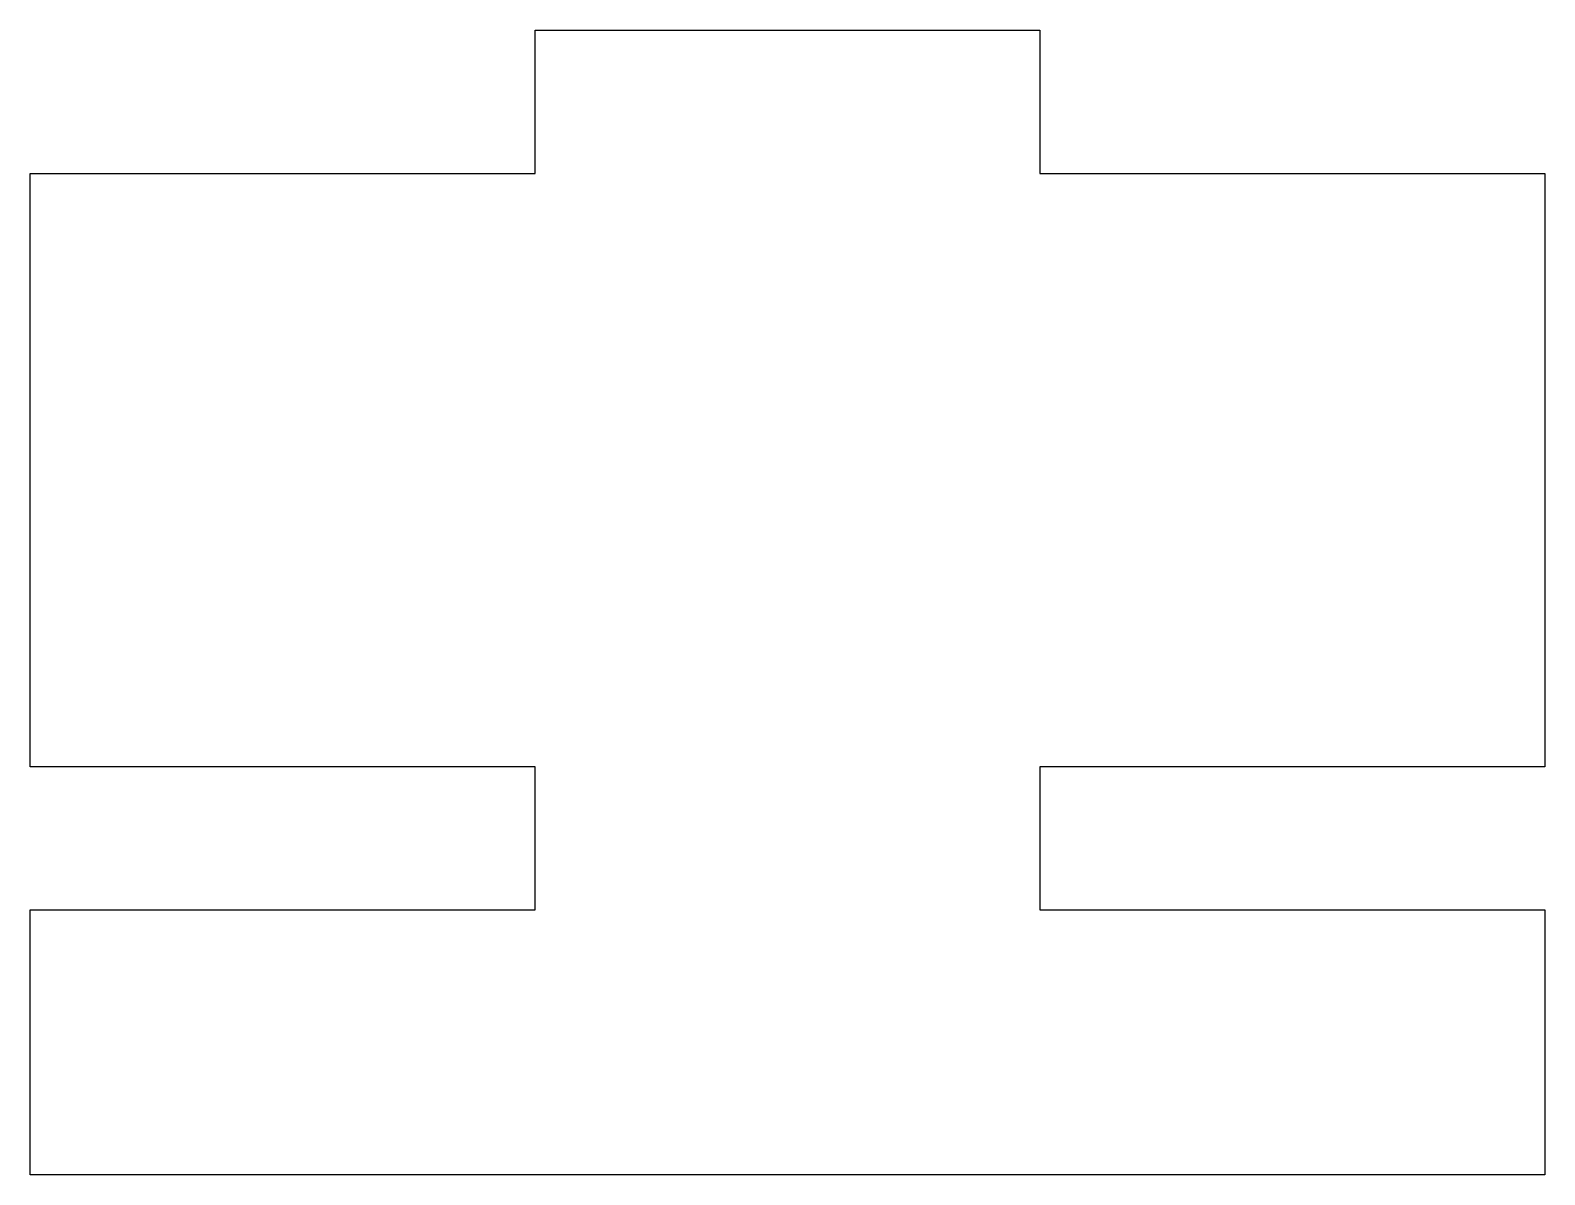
# Model space of a CAD drawing. Header units: millimetres. Extents: x -14.3 to 14.3, y -11.9 to 9.7.
import ezdxf

# ---------------------------------------------------------------- set-up
doc = ezdxf.new("R2010")
doc.units = ezdxf.units.MM

msp = doc.modelspace()

# ---------------------------------------------------------------- linework, layer by layer
at = {"color": 7, "linetype": 'Continuous', "lineweight": 25}
for p, q in [((-4.767, 9.65), (4.767, 9.65)), ((-4.767, 6.95), (-4.767, 9.65)), ((4.767, 9.65), (4.767, 6.95)), ((-14.3, 6.95), (-4.767, 6.95)), ((-14.3, -4.25), (-14.3, 6.95)), ((4.767, 6.95), (14.3, 6.95)), ((14.3, 6.95), (14.3, -4.25)), ((-4.767, -4.25), (-14.3, -4.25)), ((-4.767, -6.95), (-4.767, -4.25)), ((4.767, -4.25), (4.767, -6.95)), ((14.3, -4.25), (4.767, -4.25)), ((-14.3, -6.95), (-4.767, -6.95)), ((-14.3, -11.95), (-14.3, -6.95)), ((4.767, -6.95), (14.3, -6.95)), ((14.3, -6.95), (14.3, -11.95)), ((14.3, -11.95), (-14.3, -11.95))]:
    msp.add_line(p, q, dxfattribs=at)

doc.saveas('drawing.dxf')
